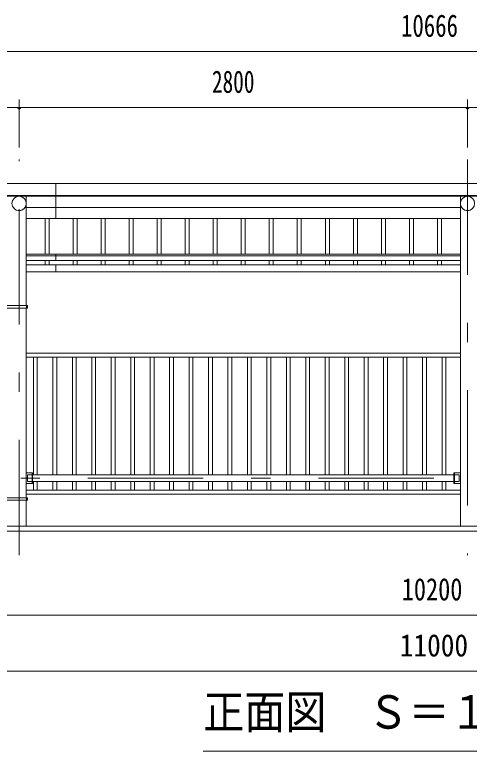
# Model space of a CAD drawing. Units: millimetres, scale not verified, with parts at other scales. Extents: x -27018 to 27029, y -10500 to 10500.
# Drawn here: x 1579 to 4418, y 420 to 5018 of the extents above; entities that cross this region are included whole.
import ezdxf
from ezdxf.enums import TextEntityAlignment as Align

# ---------------------------------------------------------------- set-up
doc = ezdxf.new("R2010")
doc.units = ezdxf.units.MM
doc.header["$LTSCALE"] = 60
doc.linetypes.add('USER3', pattern=[24, 12, -5, 2, -5])
for name, color, linetype, lineweight in [('0-2_1-05BOLD', 7, 'Continuous', 18), ('0-3_1-25CENTER', 3, 'USER3', 18), ('0-4_1-45THIN', 4, 'Continuous', 18), ('0-5_1-55DIM', 3, 'Continuous', 18)]:
    doc.layers.add(name, color=color, linetype=linetype, lineweight=lineweight)
doc.styles.add('ＭＳ ゴシック', font='')
doc.styles.get('ＭＳ ゴシック').set_extended_font_data('MS Gothic')

msp = doc.modelspace()

# ---------------------------------------------------------------- linework, layer by layer
at = {"layer": '0-2_1-05BOLD'}
for p, q in [((1836.49, 3745.48), (1836.49, 3963.67)), ((9589.48, 3888.53), (-1076.51, 3888.53)), ((-1076.51, 3884.46), (9589.49, 3884.46)), ((1651.04, 3884.46), (1651.04, 3202.67)), ((4361.93, 1824.67), (4361.93, 3884.46)), ((4361.94, 3814.97), (1651.04, 3814.97)), ((1651.04, 3745.48), (4361.94, 3745.48)), ((4361.94, 3523.86), (1651.04, 3523.86)), ((1651.04, 3513.43), (4361.94, 3513.43)), ((1836.49, 3483.82), (1836.49, 3523.86)), ((4361.94, 3483.82), (1651.04, 3483.82)), ((1651.04, 3457.49), (4361.94, 3457.49)), ((1836.49, 3412.49), (1836.49, 3457.49)), ((4361.94, 3412.49), (1651.04, 3412.49)), ((1651.04, 3186.67), (1651.04, 2002.67)), ((1652.63, 3202.67), (1652.63, 3186.67)), ((1652.63, 3194.67), (1658.73, 3194.67)), ((4361.94, 2904.67), (1651.04, 2904.67)), ((1651.04, 2879.67), (4361.94, 2879.67)), ((1687.84, 2157.67), (1687.84, 2091.67)), ((4321.94, 2146.02), (1691.04, 2146.02)), ((4325.14, 2091.67), (4325.14, 2157.67)), ((1691.04, 2103.32), (4321.94, 2103.32)), ((4325.14, 2103.32), (4353.99, 2103.32)), ((4361.94, 2049.67), (1651.04, 2049.67)), ((1651.04, 2024.67), (4361.94, 2024.67)), ((1658.74, 2002.67), (1453.29, 2002.67)), ((1651.04, 1986.67), (1651.04, 1824.67)), ((1658.73, 1994.67), (1652.63, 1994.67)), ((1652.64, 2002.67), (1652.64, 1986.67)), ((-1393.51, 1794.67), (9906.48, 1794.67))]:
    msp.add_line(p, q, dxfattribs=at)
for points in [[(-1076.51, 3454.91), (-1076.51, 3963.67), (9589.48, 3963.67), (9589.48, 3454.91), (9584.49, 3454.91)], [(1651.04, 2091.67), (1691.04, 2091.67), (1691.04, 2157.67), (1651.04, 2157.67)], [(1687.84, 2146.02), (1658.99, 2146.02), (1658.99, 2103.32), (1687.84, 2103.32)], [(4361.94, 2157.67), (4321.94, 2157.67), (4321.94, 2091.67), (4361.94, 2091.67)], [(4353.99, 2103.32), (4353.99, 2146.02), (4325.14, 2146.02)], [(1453.28, 2002.67), (1453.28, 1986.67), (1658.73, 1986.67), (1658.73, 2002.67)], [(9756.48, 1824.67), (-1243.51, 1824.67), (-1243.51, 1794.67)]]:
    msp.add_lwpolyline(points, dxfattribs=at)
msp.add_lwpolyline([(1453.28, 3186.67), (1658.73, 3186.67), (1658.73, 3202.67), (1453.28, 3202.67)], close=True, dxfattribs=at)
for centre in [(1606.49, 3839.91), (4406.48, 3839.91)]:
    msp.add_circle(centre, 44.55, dxfattribs=at)
for centre in [(1606.49, 3839.22), (4406.48, 3839.22)]:
    msp.add_arc(centre, 44.55, 180, 0, dxfattribs=at)
at = {"layer": '0-3_1-25CENTER'}
for p, q in [((1606.49, 1644.67), (1606.49, 4114.67)), ((4406.48, 4114.67), (4406.48, 1644.67)), ((-843.51, 2124.67), (9356.49, 2124.67))]:
    msp.add_line(p, q, dxfattribs=at)
at = {"layer": '0-4_1-45THIN'}
for p, q in [((1768.99, 3745.48), (1768.99, 3523.86)), ((1793.99, 3523.86), (1793.99, 3745.48)), ((1943.99, 3523.86), (1943.99, 3745.48)), ((1968.99, 3745.48), (1968.99, 3523.86)), ((2118.99, 3745.48), (2118.99, 3523.86)), ((2143.99, 3523.86), (2143.99, 3745.48)), ((2293.99, 3523.86), (2293.99, 3745.48)), ((2318.99, 3745.48), (2318.99, 3523.86)), ((2468.99, 3745.48), (2468.99, 3523.86)), ((2493.99, 3523.86), (2493.99, 3745.48)), ((2643.99, 3523.86), (2643.99, 3745.48)), ((2668.99, 3745.48), (2668.99, 3523.86)), ((2818.99, 3745.48), (2818.99, 3523.86)), ((2843.99, 3523.86), (2843.99, 3745.48)), ((2993.99, 3523.86), (2993.99, 3745.48)), ((3018.99, 3745.48), (3018.99, 3523.86)), ((3168.99, 3745.48), (3168.99, 3523.86)), ((3193.99, 3523.86), (3193.99, 3745.48)), ((3343.99, 3523.86), (3343.99, 3745.48)), ((3368.99, 3745.48), (3368.99, 3523.86)), ((3518.99, 3745.48), (3518.99, 3523.86)), ((3543.99, 3523.86), (3543.99, 3745.48)), ((3693.99, 3523.86), (3693.99, 3745.48)), ((3718.99, 3745.48), (3718.99, 3523.86)), ((3868.99, 3745.48), (3868.99, 3523.86)), ((3893.99, 3523.86), (3893.99, 3745.48)), ((4043.99, 3523.86), (4043.99, 3745.48)), ((4068.99, 3745.48), (4068.99, 3523.86)), ((4218.99, 3745.48), (4218.99, 3523.86)), ((4243.99, 3523.86), (4243.99, 3745.48)), ((1768.99, 3483.82), (1768.99, 3457.49)), ((1793.99, 3457.49), (1793.99, 3483.82)), ((1943.99, 3457.49), (1943.99, 3483.82)), ((1968.99, 3483.82), (1968.99, 3457.49)), ((2118.99, 3483.82), (2118.99, 3457.49)), ((2143.99, 3457.49), (2143.99, 3483.82)), ((2293.99, 3457.49), (2293.99, 3483.82)), ((2318.99, 3483.82), (2318.99, 3457.49)), ((2468.99, 3483.82), (2468.99, 3457.49)), ((2493.99, 3457.49), (2493.99, 3483.82)), ((2643.99, 3457.49), (2643.99, 3483.82)), ((2668.99, 3483.82), (2668.99, 3457.49)), ((2818.99, 3483.82), (2818.99, 3457.49)), ((2843.99, 3457.49), (2843.99, 3483.82)), ((2993.99, 3457.49), (2993.99, 3483.82)), ((3018.99, 3483.82), (3018.99, 3457.49)), ((3168.99, 3483.82), (3168.99, 3457.49)), ((3193.99, 3457.49), (3193.99, 3483.82)), ((3343.99, 3457.49), (3343.99, 3483.82)), ((3368.99, 3483.82), (3368.99, 3457.49)), ((3518.99, 3483.82), (3518.99, 3457.49)), ((3543.99, 3457.49), (3543.99, 3483.82)), ((3693.99, 3457.49), (3693.99, 3483.82)), ((3718.99, 3483.82), (3718.99, 3457.49)), ((3868.99, 3483.82), (3868.99, 3457.49)), ((3893.99, 3457.49), (3893.99, 3483.82)), ((4043.99, 3457.49), (4043.99, 3483.82)), ((4068.99, 3483.82), (4068.99, 3457.49)), ((4218.99, 3483.82), (4218.99, 3457.49)), ((4243.99, 3457.49), (4243.99, 3483.82)), ((1695.99, 2146.02), (1695.99, 2879.67)), ((1719.99, 2879.67), (1719.99, 2146.02)), ((1817.49, 2146.02), (1817.49, 2879.67)), ((1841.49, 2879.67), (1841.49, 2146.02)), ((1938.99, 2146.02), (1938.99, 2879.67)), ((1962.99, 2879.67), (1962.99, 2146.02)), ((2060.49, 2146.02), (2060.49, 2879.67)), ((2084.49, 2879.67), (2084.49, 2146.02)), ((2181.99, 2146.02), (2181.99, 2879.67)), ((2205.99, 2879.67), (2205.99, 2146.02)), ((2303.49, 2146.02), (2303.49, 2879.67)), ((2327.49, 2879.67), (2327.49, 2146.02)), ((2424.99, 2146.02), (2424.99, 2879.67)), ((2448.99, 2879.67), (2448.99, 2146.02)), ((2546.49, 2146.02), (2546.49, 2879.67)), ((2570.49, 2879.67), (2570.49, 2146.02)), ((2667.99, 2146.02), (2667.99, 2879.67)), ((2691.99, 2879.67), (2691.99, 2146.02)), ((2789.49, 2146.02), (2789.49, 2879.67)), ((2813.49, 2879.67), (2813.49, 2146.02)), ((2910.99, 2146.02), (2910.99, 2879.67)), ((2934.99, 2879.67), (2934.99, 2146.02)), ((3032.49, 2146.02), (3032.49, 2879.67)), ((3056.49, 2879.67), (3056.49, 2146.02)), ((3153.99, 2146.02), (3153.99, 2879.67)), ((3177.99, 2879.67), (3177.99, 2146.02)), ((3275.49, 2146.02), (3275.49, 2879.67)), ((3299.49, 2879.67), (3299.49, 2146.02)), ((3396.99, 2146.02), (3396.99, 2879.67)), ((3420.99, 2879.67), (3420.99, 2146.02)), ((3518.49, 2146.02), (3518.49, 2879.67)), ((3542.49, 2879.67), (3542.49, 2146.02)), ((3639.99, 2146.02), (3639.99, 2879.67)), ((3663.99, 2879.67), (3663.99, 2146.02)), ((3761.49, 2146.02), (3761.49, 2879.67)), ((3785.49, 2879.67), (3785.49, 2146.02)), ((3882.99, 2146.02), (3882.99, 2879.67)), ((3906.99, 2879.67), (3906.99, 2146.02)), ((4004.49, 2146.02), (4004.49, 2879.67)), ((4028.49, 2879.67), (4028.49, 2146.02)), ((4125.99, 2146.02), (4125.99, 2879.67)), ((4149.99, 2879.67), (4149.99, 2146.02)), ((4247.49, 2146.02), (4247.49, 2879.67)), ((4271.49, 2879.67), (4271.49, 2146.02)), ((1695.99, 2103.32), (1695.99, 2049.67)), ((1719.99, 2049.67), (1719.99, 2103.32)), ((1817.49, 2103.32), (1817.49, 2049.67)), ((1841.49, 2049.67), (1841.49, 2103.32)), ((1938.99, 2103.32), (1938.99, 2049.67)), ((1962.99, 2049.67), (1962.99, 2103.32)), ((2060.49, 2103.32), (2060.49, 2049.67)), ((2084.49, 2049.67), (2084.49, 2103.32)), ((2181.99, 2103.32), (2181.99, 2049.67)), ((2205.99, 2049.67), (2205.99, 2103.32)), ((2303.49, 2103.32), (2303.49, 2049.67)), ((2327.49, 2049.67), (2327.49, 2103.32)), ((2424.99, 2103.32), (2424.99, 2049.67)), ((2448.99, 2049.67), (2448.99, 2103.32)), ((2546.49, 2103.32), (2546.49, 2049.67)), ((2570.49, 2049.67), (2570.49, 2103.32)), ((2667.99, 2103.32), (2667.99, 2049.67)), ((2691.99, 2049.67), (2691.99, 2103.32)), ((2789.49, 2103.32), (2789.49, 2049.67)), ((2813.49, 2049.67), (2813.49, 2103.32)), ((2910.99, 2103.32), (2910.99, 2049.67)), ((2934.99, 2049.67), (2934.99, 2103.32)), ((3032.49, 2103.32), (3032.49, 2049.67)), ((3056.49, 2049.67), (3056.49, 2103.32)), ((3153.99, 2103.32), (3153.99, 2049.67)), ((3177.99, 2049.67), (3177.99, 2103.32)), ((3275.49, 2103.32), (3275.49, 2049.67)), ((3299.49, 2049.67), (3299.49, 2103.32)), ((3396.99, 2103.32), (3396.99, 2049.67)), ((3420.99, 2049.67), (3420.99, 2103.32)), ((3518.49, 2103.32), (3518.49, 2049.67)), ((3542.49, 2049.67), (3542.49, 2103.32)), ((3639.99, 2103.32), (3639.99, 2049.67)), ((3663.99, 2049.67), (3663.99, 2103.32)), ((3761.49, 2103.32), (3761.49, 2049.67)), ((3785.49, 2049.67), (3785.49, 2103.32)), ((3882.99, 2103.32), (3882.99, 2049.67)), ((3906.99, 2049.67), (3906.99, 2103.32)), ((4004.49, 2103.32), (4004.49, 2049.67)), ((4028.49, 2049.67), (4028.49, 2103.32)), ((4125.99, 2103.32), (4125.99, 2049.67)), ((4149.99, 2049.67), (4149.99, 2103.32)), ((4247.49, 2103.32), (4247.49, 2049.67)), ((4271.49, 2049.67), (4271.49, 2103.32))]:
    msp.add_line(p, q, dxfattribs=at)
at = {"layer": '0-5_1-55DIM'}
for p, q in [((9589.49, 4788.67), (-1076.51, 4788.67)), ((1606.49, 4189.67), (1606.49, 4488.67)), ((4406.49, 4488.67), (4406.49, 4189.67)), ((9981.99, 4438.67), (-1469.01, 4438.67)), ((1616.49, 4438.67), (1596.49, 4438.67)), ((4416.49, 4438.67), (4396.49, 4438.67)), ((-1243.51, 1269.67), (9756.49, 1269.67)), ((9756.49, 919.67), (-1243.51, 919.67)), ((2756.48, 419.67), (5756.49, 419.67))]:
    msp.add_line(p, q, dxfattribs=at)
for centre in [(1606.49, 4438.67), (4406.49, 4438.67)]:
    msp.add_arc(centre, 10, 180, 0, dxfattribs=at)

# ---------------------------------------------------------------- texts
at = {"layer": '0-5_1-55DIM', "color": 7, "style": 'ＭＳ ゴシック'}
for s, height, width, p in [('10666', 139.3, 0.75, (3991.79, 4838.67)), ('2800', 139.3, 0.7, (2810.85, 4488.67)), ('10200', 139.3, 0.8, (3995.96, 1319.67)), ('11000', 139.3, 0.9, (3983.86, 969.67)), ('正面図\u3000Ｓ＝１／５０', 208.9, 0.9, (2756.48, 498.17))]:
    msp.add_text(s, height=height, dxfattribs=dict(at, width=width)).set_placement(p, align=Align.BOTTOM_LEFT)

doc.saveas('drawing.dxf')
